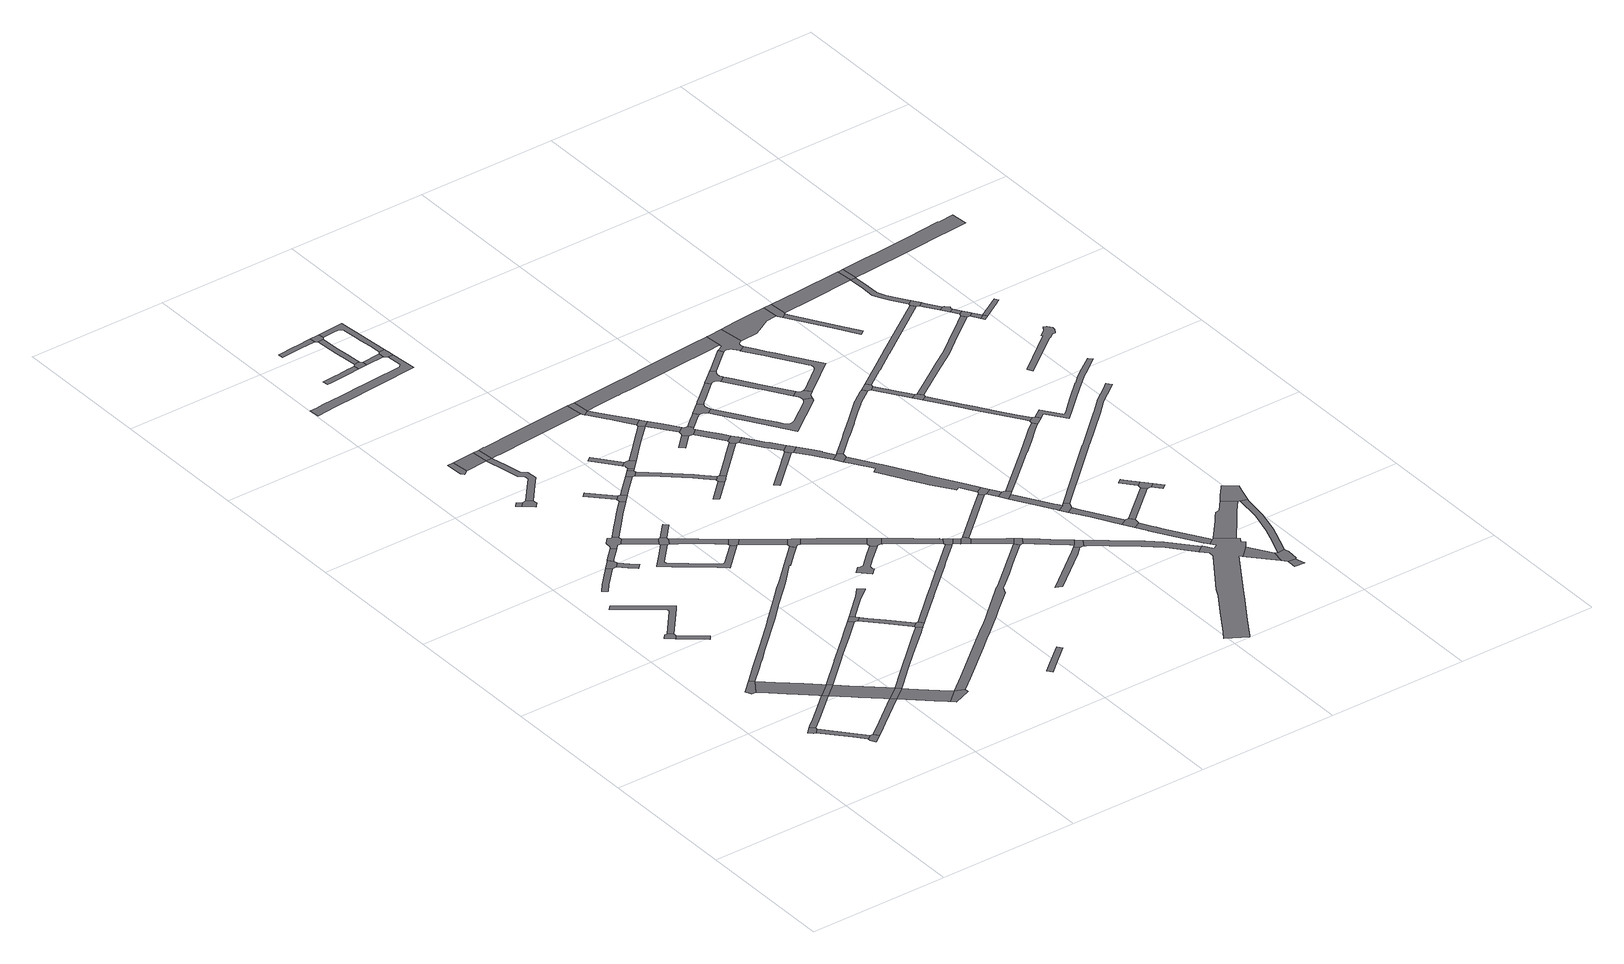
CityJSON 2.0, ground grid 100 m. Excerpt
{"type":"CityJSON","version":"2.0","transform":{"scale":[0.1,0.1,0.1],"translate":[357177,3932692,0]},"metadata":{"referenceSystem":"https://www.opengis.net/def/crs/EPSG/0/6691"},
"CityObjects":{
"road1":{"type":"Road","geometry":[{"type":"MultiSurface","lod":"1","boundaries":[[[0,1,2,3,4,5]]]}]},
"road2":{"type":"Road","attributes":{"RoadStructureAttribute.sectionType":"1"},"geometry":[{"type":"MultiSurface","lod":"1","boundaries":[[[3,6,7,8,9,4]]]}]},
"road3":{"type":"Road","geometry":[{"type":"MultiSurface","lod":"1","boundaries":[[[10,11,8,7,12,13]]]}]},
"road4":{"type":"Road","geometry":[{"type":"MultiSurface","lod":"1","boundaries":[[[14,15,16,17,18]]]}]},
"road5":{"type":"Road","attributes":{"RoadStructureAttribute.sectionType":"1"},"geometry":[{"type":"MultiSurface","lod":"1","boundaries":[[[19,20,21,22,0,5,23,24,25,26]]]}]},
"road6":{"type":"Road","attributes":{"RoadStructureAttribute.sectionType":"1"},"geometry":[{"type":"MultiSurface","lod":"1","boundaries":[[[16,27,28,29,30,31,19,32,33,34,35,36,37,17]]]}]},
"road7":{"type":"Road","geometry":[{"type":"MultiSurface","lod":"1","boundaries":[[[38,39,40,41,42,43]]]}]},
"road8":{"type":"Road","attributes":{"RoadStructureAttribute.sectionType":"1"},"geometry":[{"type":"MultiSurface","lod":"1","boundaries":[[[10,44,45,46,47,48,49,50,51,11]]]}]},
"road9":{"type":"Road","attributes":{"RoadStructureAttribute.sectionType":"1"},"geometry":[{"type":"MultiSurface","lod":"1","boundaries":[[[52,53,42,41]]]}]},
"road10":{"type":"Road","geometry":[{"type":"MultiSurface","lod":"1","boundaries":[[[54,32,19,26]]]}]},
"road11":{"type":"Road","attributes":{"RoadStructureAttribute.sectionType":"1"},"geometry":[{"type":"MultiSurface","lod":"1","boundaries":[[[55,56,57,58,59,60,61,62,63,64,65,38,43]]]}]},
"road12":{"type":"Road","attributes":{"RoadStructureAttribute.sectionType":"1"},"geometry":[{"type":"MultiSurface","lod":"1","boundaries":[[[26,66,67,68,69,48,70,71,72,73,54]]]}]},
"road13":{"type":"Road","attributes":{"RoadStructureAttribute.sectionType":"1"},"geometry":[{"type":"MultiSurface","lod":"1","boundaries":[[[74,75,76,77,78,79,80,81,82]]]}]},
"road14":{"type":"Road","geometry":[{"type":"MultiSurface","lod":"1","boundaries":[[[48,47,83,70]]]}]},
"road15":{"type":"Road","attributes":{"RoadStructureAttribute.sectionType":"1"},"geometry":[{"type":"MultiSurface","lod":"1","boundaries":[[[84,85,86,87,88,89,90,91,92,93,94,83,47]]]}]},
"road16":{"type":"Road","geometry":[{"type":"MultiSurface","lod":"1","boundaries":[[[95,96,82,81,97,98,99]]]}]},
"road17":{"type":"Road","attributes":{"RoadStructureAttribute.sectionType":"1"},"geometry":[{"type":"MultiSurface","lod":"1","boundaries":[[[100,101,102,103,104,105,106,107,108,109,110,111,32,54]]]}]},
"road18":{"type":"Road","attributes":{"RoadStructureAttribute.sectionType":"1"},"geometry":[{"type":"MultiSurface","lod":"1","boundaries":[[[97,112,113,114,115,98]]]}]},
"road19":{"type":"Road","geometry":[{"type":"MultiSurface","lod":"1","boundaries":[[[116,117,89,88,118]]]}]},
"road20":{"type":"Road","attributes":{"RoadStructureAttribute.sectionType":"1"},"geometry":[{"type":"MultiSurface","lod":"1","boundaries":[[[119,120,121,122,123,95,99]]]}]},
"road21":{"type":"Road","attributes":{"RoadStructureAttribute.sectionType":"1"},"geometry":[{"type":"MultiSurface","lod":"1","boundaries":[[[124,125,126,127,128,129,130,131,132,133,134,135,136,137,138,139,140,141,142,143,144,145,146,147,148,149,150,151,152,153,18,17]]]}]},
"road22":{"type":"Road","geometry":[{"type":"MultiSurface","lod":"1","boundaries":[[[154,155,156,157]]]}]},
"road23":{"type":"Road","geometry":[{"type":"MultiSurface","lod":"1","boundaries":[[[158,159,160,161,162,163,164,165,166,121,120,167,168]]]}]},
"road24":{"type":"Road","attributes":{"RoadStructureAttribute.sectionType":"1"},"geometry":[{"type":"MultiSurface","lod":"1","boundaries":[[[156,169,170,171,172,157]]]}]},
"road25":{"type":"Road","attributes":{"RoadStructureAttribute.sectionType":"1"},"geometry":[{"type":"MultiSurface","lod":"1","boundaries":[[[173,174,175,70,83,176,177,178,179,180,181,182,183]]]}]},
"road26":{"type":"Road","geometry":[{"type":"MultiSurface","lod":"1","boundaries":[[[184,185,186,187,188]]]}]},
"road27":{"type":"Road","attributes":{"RoadStructureAttribute.sectionType":"1"},"geometry":[{"type":"MultiSurface","lod":"1","boundaries":[[[189,190,191,192,193,158,168]]]}]},
"road28":{"type":"Road","attributes":{"RoadStructureAttribute.sectionType":"1"},"geometry":[{"type":"MultiSurface","lod":"1","boundaries":[[[194,195,196,197,198,199,200,201,202,203,204,205,206,207,208,209,210,211]]]}]},
"road29":{"type":"Road","geometry":[{"type":"MultiSurface","lod":"1","boundaries":[[[106,105,212,213,214,215]]]}]},
"road30":{"type":"Road","geometry":[{"type":"MultiSurface","lod":"1","boundaries":[[[191,194,211,216,217,218,219,220,221,192]]]}]},
"road31":{"type":"Road","attributes":{"RoadStructureAttribute.sectionType":"1"},"geometry":[{"type":"MultiSurface","lod":"1","boundaries":[[[222,223,184,188,224]]]}]},
"road32":{"type":"Road","attributes":{"RoadStructureAttribute.sectionType":"1"},"geometry":[{"type":"MultiSurface","lod":"1","boundaries":[[[224,225,226,227,228,229,172,171,230,231,232,233,234,235,236]]]}]},
"road33":{"type":"Road","attributes":{"RoadStructureAttribute.sectionType":"1"},"geometry":[{"type":"MultiSurface","lod":"1","boundaries":[[[237,238,239,240,241,161,160,242,243,244,245,246]]]}]},
"road34":{"type":"Road","attributes":{"RoadStructureAttribute.sectionType":"1"},"geometry":[{"type":"MultiSurface","lod":"1","boundaries":[[[247,248,213,212,249,250,251,252]]]}]},
"road35":{"type":"Road","geometry":[{"type":"MultiSurface","lod":"1","boundaries":[[[253,254,255,221,220]]]}]},
"road36":{"type":"Road","geometry":[{"type":"MultiSurface","lod":"1","boundaries":[[[256,222,224,236]]]}]},
"road37":{"type":"Road","attributes":{"RoadStructureAttribute.sectionType":"1"},"geometry":[{"type":"MultiSurface","lod":"1","boundaries":[[[257,258,259,260,261,262,263,264,265,217,216]]]}]},
"road38":{"type":"Road","attributes":{"RoadStructureAttribute.sectionType":"1"},"geometry":[{"type":"MultiSurface","lod":"1","boundaries":[[[214,266,267,268,269,270,271,272,273,274,275,276,215]]]}]},
"road39":{"type":"Road","attributes":{"RoadStructureAttribute.sectionType":"1"},"geometry":[{"type":"MultiSurface","lod":"1","boundaries":[[[277,278,279,280,281,282]]]}]},
"road40":{"type":"Road","geometry":[{"type":"MultiSurface","lod":"1","boundaries":[[[182,283,284,285,252,251,183]]]}]},
"road41":{"type":"Road","geometry":[{"type":"MultiSurface","lod":"1","boundaries":[[[237,246,286,287,277,282]]]}]},
"road42":{"type":"Road","geometry":[{"type":"MultiSurface","lod":"1","boundaries":[[[201,288,289,290,291,262,261,202]]]}]},
"road43":{"type":"Road","attributes":{"RoadStructureAttribute.sectionType":"1"},"geometry":[{"type":"MultiSurface","lod":"1","boundaries":[[[292,293,294,295,296,297,298,299,300,301,302,303,304,305,306,307,308,309,310,311]]]}]},
"road44":{"type":"Road","attributes":{"RoadStructureAttribute.sectionType":"1"},"geometry":[{"type":"MultiSurface","lod":"1","boundaries":[[[312,313,314,315,316,317,318,319,320,321,322]]]}]},
"road45":{"type":"Road","attributes":{"RoadStructureAttribute.sectionType":"1"},"geometry":[{"type":"MultiSurface","lod":"1","boundaries":[[[323,324,325,326,327,328,329,290,289]]]}]},
"road46":{"type":"Road","attributes":{"RoadStructureAttribute.sectionType":"1"},"geometry":[{"type":"MultiSurface","lod":"1","boundaries":[[[330,331,287,286,332,333]]]}]},
"road47":{"type":"Road","attributes":{"RoadStructureAttribute.sectionType":"1"},"geometry":[{"type":"MultiSurface","lod":"1","boundaries":[[[334,335,336,337,338,339]]]}]},
"road48":{"type":"Road","attributes":{"RoadStructureAttribute.sectionType":"1"},"geometry":[{"type":"MultiSurface","lod":"1","boundaries":[[[340,341,342,343,344,345,346]]]}]},
"road49":{"type":"Road","geometry":[{"type":"MultiSurface","lod":"1","boundaries":[[[141,347,348,349,350,351,326,325,142]]]}]},
"road50":{"type":"Road","geometry":[{"type":"MultiSurface","lod":"1","boundaries":[[[352,316,315,353,354,355]]]}]},
"road51":{"type":"Road","geometry":[{"type":"MultiSurface","lod":"1","boundaries":[[[356,357,358,359,360,330,333]]]}]},
"road52":{"type":"Road","attributes":{"RoadStructureAttribute.sectionType":"1"},"geometry":[{"type":"MultiSurface","lod":"1","boundaries":[[[361,362,363,364,365,366,367,368,369,370,256,236]]]}]},
"road53":{"type":"Road","attributes":{"RoadStructureAttribute.sectionType":"1"},"geometry":[{"type":"MultiSurface","lod":"1","boundaries":[[[371,372,373,374,375,376,377,378,379,380,381,382,383,384,385,386,387,388,389,390,391,392,393,394,395,396,397,89,117]]]}]},
"road54":{"type":"Road","attributes":{"RoadStructureAttribute.sectionType":"1"},"geometry":[{"type":"MultiSurface","lod":"1","boundaries":[[[398,399,400,401]]]}]},
"road55":{"type":"Road","attributes":{"RoadStructureAttribute.sectionType":"1"},"geometry":[{"type":"MultiSurface","lod":"1","boundaries":[[[402,403,404,405,406,407,408,409,352,355]]]}]},
"road56":{"type":"Road","attributes":{"RoadStructureAttribute.sectionType":"1"},"geometry":[{"type":"MultiSurface","lod":"1","boundaries":[[[358,410,411,359]]]}]},
"road57":{"type":"Road","geometry":[{"type":"MultiSurface","lod":"1","boundaries":[[[407,406,412,413,340,346]]]}]},
"road58":{"type":"Road","geometry":[{"type":"MultiSurface","lod":"1","boundaries":[[[414,398,401,415,416,411,410,417,418]]]}]},
"road59":{"type":"Road","attributes":{"RoadStructureAttribute.sectionType":"1"},"geometry":[{"type":"MultiSurface","lod":"1","boundaries":[[[419,354,353,420]]]}]},
"road60":{"type":"Road","attributes":{"RoadStructureAttribute.sectionType":"1"},"geometry":[{"type":"MultiSurface","lod":"1","boundaries":[[[421,422,423,424,425,426,427,428,429,430,431,432,433]]]}]},
"road61":{"type":"Road","attributes":{"RoadStructureAttribute.sectionType":"1"},"geometry":[{"type":"MultiSurface","lod":"1","boundaries":[[[434,435,436,437,438,439,440,441,442,443,285,284,444,445,446,447,448,449,450,451,452,453]]]}]},
"road62":{"type":"Road","attributes":{"RoadStructureAttribute.sectionType":"1"},"geometry":[{"type":"MultiSurface","lod":"1","boundaries":[[[348,454,455,456,457,458,459,460,461,462,463,464,349]]]}]},
"road63":{"type":"Road","attributes":{"RoadStructureAttribute.sectionType":"1"},"geometry":[{"type":"MultiSurface","lod":"1","boundaries":[[[465,466,467,357,356,468,469,470,471,472]]]}]},
"road64":{"type":"Road","attributes":{"RoadStructureAttribute.sectionType":"1"},"geometry":[{"type":"MultiSurface","lod":"1","boundaries":[[[473,474,475,476,413,412,477,478,479,480,481,482,483,484,485,486,487,488]]]}]},
"road65":{"type":"Road","attributes":{"RoadStructureAttribute.sectionType":"1"},"geometry":[{"type":"MultiSurface","lod":"1","boundaries":[[[489,490,491,492]]]}]},
"road66":{"type":"Road","geometry":[{"type":"MultiSurface","lod":"1","boundaries":[[[311,310,493,488,487,419,420]]]}]},
"road67":{"type":"Road","geometry":[{"type":"MultiSurface","lod":"1","boundaries":[[[494,458,457,421,433,495,496]]]}]},
"road68":{"type":"Road","geometry":[{"type":"MultiSurface","lod":"1","boundaries":[[[471,492,491,497,498,499,500,472]]]}]},
"road69":{"type":"Road","attributes":{"RoadStructureAttribute.sectionType":"1"},"geometry":[{"type":"MultiSurface","lod":"1","boundaries":[[[501,502,503,504,505,506,414,418,507,508,503,509,510]]]}]},
"road70":{"type":"Road","geometry":[{"type":"MultiSurface","lod":"1","boundaries":[[[511,366,365,512,513,514]]]}]},
"road71":{"type":"Road","attributes":{"RoadStructureAttribute.sectionType":"1"},"geometry":[{"type":"MultiSurface","lod":"1","boundaries":[[[515,516,517,518,519,520,521,522,523,524,525,526,494,496]]]}]},
"road72":{"type":"Road","attributes":{"RoadStructureAttribute.sectionType":"1"},"geometry":[{"type":"MultiSurface","lod":"1","boundaries":[[[527,528,529,530,513,512,531,532,533,534,535]]]}]},
"road73":{"type":"Road","geometry":[{"type":"MultiSurface","lod":"1","boundaries":[[[536,537,538,539]]]}]},
"road74":{"type":"Road","attributes":{"RoadStructureAttribute.sectionType":"1"},"geometry":[{"type":"MultiSurface","lod":"1","boundaries":[[[540,541,542,543,544,500,499,545,546]]]}]},
"road75":{"type":"Road","geometry":[{"type":"MultiSurface","lod":"1","boundaries":[[[504,503,502,547,527,535]]]}]},
"road76":{"type":"Road","geometry":[{"type":"MultiSurface","lod":"1","boundaries":[[[548,549,520,519,434,453]]]}]},
"road77":{"type":"Road","attributes":{"RoadStructureAttribute.sectionType":"1"},"geometry":[{"type":"MultiSurface","lod":"1","boundaries":[[[549,548,550,551]]]}]},
"road78":{"type":"Road","geometry":[{"type":"MultiSurface","lod":"1","boundaries":[[[509,552,539,538,553,554,555,556,557,558,510]]]}]},
"road79":{"type":"Road","attributes":{"RoadStructureAttribute.sectionType":"1"},"geometry":[{"type":"MultiSurface","lod":"1","boundaries":[[[559,560,561,562,563,564,565,566,567]]]}]},
"road80":{"type":"Road","geometry":[{"type":"MultiSurface","lod":"1","boundaries":[[[568,551,550,569,570,571,572]]]}]},
"road81":{"type":"Road","attributes":{"RoadStructureAttribute.sectionType":"1"},"geometry":[{"type":"MultiSurface","lod":"1","boundaries":[[[573,574,554,553,575,576,577,578,579]]]}]},
"road82":{"type":"Road","geometry":[{"type":"MultiSurface","lod":"1","boundaries":[[[580,581,579,578,582,540,546]]]}]},
"road83":{"type":"Road","attributes":{"RoadStructureAttribute.sectionType":"1"},"geometry":[{"type":"MultiSurface","lod":"1","boundaries":[[[583,584,585,586,557,556,587,588]]]}]},
"road84":{"type":"Road","attributes":{"RoadStructureAttribute.sectionType":"1"},"geometry":[{"type":"MultiSurface","lod":"1","boundaries":[[[589,590,591,592,593,594,570,569]]]}]},
"road85":{"type":"Road","attributes":{"RoadStructureAttribute.sectionType":"1"},"geometry":[{"type":"MultiSurface","lod":"1","boundaries":[[[595,596,597,581,580,598,599,600]]]}]},
"road86":{"type":"Road","attributes":{"RoadStructureAttribute.sectionType":"1"},"geometry":[{"type":"MultiSurface","lod":"1","boundaries":[[[601,602,603,604,605,606]]]}]},
"road87":{"type":"Road","geometry":[{"type":"MultiSurface","lod":"1","boundaries":[[[595,600,559,567,607,608]]]}]},
"road88":{"type":"Road","geometry":[{"type":"MultiSurface","lod":"1","boundaries":[[[385,384,609,610,611,592,591]]]}]},
"road89":{"type":"Road","geometry":[{"type":"MultiSurface","lod":"1","boundaries":[[[612,613,614,615,616,617,618,619,620,583,588]]]}]},
"road90":{"type":"Road","attributes":{"RoadStructureAttribute.sectionType":"1"},"geometry":[{"type":"MultiSurface","lod":"1","boundaries":[[[621,622,623,624,625,626,627,628,608,607]]]}]},
"road91":{"type":"Road","attributes":{"RoadStructureAttribute.sectionType":"1"},"geometry":[{"type":"MultiSurface","lod":"1","boundaries":[[[571,629,630,631,632,572]]]}]},
"road92":{"type":"Road","geometry":[{"type":"MultiSurface","lod":"1","boundaries":[[[633,634,625,624,635,636]]]}]},
"road93":{"type":"Road","attributes":{"RoadStructureAttribute.sectionType":"1"},"geometry":[{"type":"MultiSurface","lod":"1","boundaries":[[[637,638,639,640,610,609,641,642,643,644]]]}]},
"road94":{"type":"Road","attributes":{"RoadStructureAttribute.sectionType":"1"},"geometry":[{"type":"MultiSurface","lod":"1","boundaries":[[[513,645,646,647,648,649,650,651,652,653,654,655,656,657,658,659,660,661,662,663,514]]]}]},
"road95":{"type":"Road","attributes":{"RoadStructureAttribute.sectionType":"1"},"geometry":[{"type":"MultiSurface","lod":"1","boundaries":[[[619,664,665,666,667,668,669,670,620]]]}]},
"road96":{"type":"Road","geometry":[{"type":"MultiSurface","lod":"1","boundaries":[[[671,672,637,644,606,605,673]]]}]},
"road97":{"type":"Road","attributes":{"RoadStructureAttribute.sectionType":"1"},"geometry":[{"type":"MultiSurface","lod":"1","boundaries":[[[674,675,676,677,678,679,636,635,680,681,682,683,684,685,686,687,688,689,690,691,692,693,694,695,696,697]]]}]},
"road98":{"type":"Road","attributes":{"RoadStructureAttribute.sectionType":"1"},"geometry":[{"type":"MultiSurface","lod":"1","boundaries":[[[698,699,700,701,702,703,704,705,706,707,708,709,710,711,615,614,712,713,714,715,716,717,718]]]}]},
"road99":{"type":"Road","geometry":[{"type":"MultiSurface","lod":"1","boundaries":[[[696,719,631,630,720,721,697]]]}]},
"road100":{"type":"Road","attributes":{"RoadStructureAttribute.sectionType":"1"},"geometry":[{"type":"MultiSurface","lod":"1","boundaries":[[[722,721,720,723]]]}]},
"road101":{"type":"Road","geometry":[{"type":"MultiSurface","lod":"1","boundaries":[[[724,725,726,727,728,729,730,667,666,731,732,733,734,735,736]]]}]},
"road102":{"type":"Road","attributes":{"function":"3","RoadStructureAttribute.sectionType":"1"},"geometry":[{"type":"MultiSurface","lod":"1","boundaries":[[[737,738,739,740,741,742,743,744,745,746,747,748,749,750,751,752,753,754,755,756,757,758,759,760,761,762,763,764,765,766,767,768,769,770,771,772]]]}]},
"road103":{"type":"Road","geometry":[{"type":"MultiSurface","lod":"1","boundaries":[[[773,774,775,776,722,723,777]]]}]},
"road104":{"type":"Road","attributes":{"RoadStructureAttribute.sectionType":"1"},"geometry":[{"type":"MultiSurface","lod":"1","boundaries":[[[778,779,780,781,773,777,782,783,784,785,786,787]]]}]},
"road105":{"type":"Road","attributes":{"RoadStructureAttribute.sectionType":"1"},"geometry":[{"type":"MultiSurface","lod":"1","boundaries":[[[788,789,790,791,792,763,762,793,794,795,796,797,671,673]]]}]},
"road106":{"type":"Road","attributes":{"RoadStructureAttribute.sectionType":"1"},"geometry":[{"type":"MultiSurface","lod":"1","boundaries":[[[735,798,799,800,801,802,803,804,736]]]}]},
"road107":{"type":"Road","attributes":{"RoadStructureAttribute.sectionType":"1"},"geometry":[{"type":"MultiSurface","lod":"1","boundaries":[[[805,806,807,808,809,810,811,634,633,812,813,814,815,816,817,818,819,820]]]}]},
"road108":{"type":"Road","geometry":[{"type":"MultiSurface","lod":"1","boundaries":[[[821,822,823,787,786,824]]]}]},
"road109":{"type":"Road","attributes":{"RoadStructureAttribute.sectionType":"1"},"geometry":[{"type":"MultiSurface","lod":"1","boundaries":[[[825,826,827,828,829,830,729,728]]]}]},
"road110":{"type":"Road","attributes":{"RoadStructureAttribute.sectionType":"1"},"geometry":[{"type":"MultiSurface","lod":"1","boundaries":[[[831,832,833,834,835,836,837,821,824]]]}]},
"road111":{"type":"Road","geometry":[{"type":"MultiSurface","lod":"1","boundaries":[[[838,839,801,800,840,841,842,718,717,843,844,845,846,847]]]}]},
"road112":{"type":"Road","geometry":[{"type":"MultiSurface","lod":"1","boundaries":[[[835,848,849,850,851,836]]]}]},
"road113":{"type":"Road","attributes":{"RoadStructureAttribute.sectionType":"1"},"geometry":[{"type":"MultiSurface","lod":"1","boundaries":[[[755,852,853,854,849,848,855,856,857,756]]]}]},
"road114":{"type":"Road","geometry":[{"type":"MultiSurface","lod":"1","boundaries":[[[858,859,860,655,654,861,827,826,862,863,864,865,866,867,868,869,870,871,872,873,874]]]}]},
"road115":{"type":"Road","geometry":[{"type":"MultiSurface","lod":"1","boundaries":[[[748,747,875,876,877]]]}]},
"road116":{"type":"Road","attributes":{"RoadStructureAttribute.sectionType":"1"},"geometry":[{"type":"MultiSurface","lod":"1","boundaries":[[[878,879,880,881,882,883,884,885,776,775,886,887,888,889,890,891,892,893,894,895,896]]]}]},
"road117":{"type":"Road","attributes":{"RoadStructureAttribute.sectionType":"1"},"geometry":[{"type":"MultiSurface","lod":"1","boundaries":[[[868,897,898,899,900,901,902,903,904,905,906,907,908,909,847,846,910,911,912,913,914,915,916,869]]]}]},
"road118":{"type":"Road","attributes":{"RoadStructureAttribute.sectionType":"1"},"geometry":[{"type":"MultiSurface","lod":"1","boundaries":[[[917,851,850,918]]]}]},
"road119":{"type":"Road","geometry":[{"type":"MultiSurface","lod":"1","boundaries":[[[919,920,921,805,820,922]]]}]},
"road120":{"type":"Road","geometry":[{"type":"MultiSurface","lod":"1","boundaries":[[[923,924,925,926,927]]]}]},
"road121":{"type":"Road","geometry":[{"type":"MultiSurface","lod":"1","boundaries":[[[876,925,924,928,929,930,931,877]]]}]},
"road122":{"type":"Road","attributes":{"RoadStructureAttribute.sectionType":"1"},"geometry":[{"type":"MultiSurface","lod":"1","boundaries":[[[932,933,934,935,936,937,919,922]]]}]},
"road123":{"type":"Road","geometry":[{"type":"MultiSurface","lod":"1","boundaries":[[[938,939,940,935,934,941,942]]]}]},
"road124":{"type":"Road","attributes":{"RoadStructureAttribute.sectionType":"1"},"geometry":[{"type":"MultiSurface","lod":"1","boundaries":[[[943,944,945,946,947,948]]]}]},
"road125":{"type":"Road","attributes":{"function":"3","RoadStructureAttribute.sectionType":"1"},"geometry":[{"type":"MultiSurface","lod":"1","boundaries":[[[753,949,950,951,952,953,954,955,956,957,958,959,960,961,754]]]}]},
"road126":{"type":"Road","attributes":{"RoadStructureAttribute.sectionType":"1"},"geometry":[{"type":"MultiSurface","lod":"1","boundaries":[[[873,962,963,964,965,966,967,968,969,970,874]]]}]},
"road127":{"type":"Road","geometry":[{"type":"MultiSurface","lod":"1","boundaries":[[[971,972,943,948,917,918]]]}]},
"road128":{"type":"Road","attributes":{"RoadStructureAttribute.sectionType":"1"},"geometry":[{"type":"MultiSurface","lod":"1","boundaries":[[[971,973,974,972]]]}]},
"road129":{"type":"Road","attributes":{"RoadStructureAttribute.sectionType":"1"},"geometry":[{"type":"MultiSurface","lod":"1","boundaries":[[[975,976,977,978,979,980,981,982,931,930,983,984,985,986,987,988,989]]]}]},
"road130":{"type":"Road","attributes":{"RoadStructureAttribute.sectionType":"1"},"geometry":[{"type":"MultiSurface","lod":"1","boundaries":[[[990,991,992,993,994,995,996,997,998,999,1000,938,942]]]}]},
"road131":{"type":"Road","attributes":{"RoadStructureAttribute.sectionType":"1"},"geometry":[{"type":"MultiSurface","lod":"1","boundaries":[[[822,1001,1002,1003,1004,1005,1006,1007,1008,1009,1010,1011,1012,1013,1014,1015,1016,1017,1018,1019,1020,823]]]}]},
"road132":{"type":"Road","geometry":[{"type":"MultiSurface","lod":"1","boundaries":[[[994,878,896,1021,1022,1023,995]]]}]},
"road133":{"type":"Road","geometry":[{"type":"MultiSurface","lod":"1","boundaries":[[[967,1024,1025,1026,1027,1028,968]]]}]},
"road134":{"type":"Road","geometry":[{"type":"MultiSurface","lod":"1","boundaries":[[[975,989,1029,1030,1031,1032,1033,1034,1035,954,953]]]}]},
"road135":{"type":"Road","attributes":{"RoadStructureAttribute.sectionType":"1"},"geometry":[{"type":"MultiSurface","lod":"1","boundaries":[[[1025,1036,1037,1038,1039,1026]]]}]},
"road136":{"type":"Road","attributes":{"RoadStructureAttribute.sectionType":"1"},"geometry":[{"type":"MultiSurface","lod":"1","boundaries":[[[1040,1041,1042,1043,1044,1045,1046,1047,1048,1049,1050,1051,1052,1053,921,920]]]}]},
"road137":{"type":"Road","attributes":{"RoadStructureAttribute.sectionType":"1"},"geometry":[{"type":"MultiSurface","lod":"1","boundaries":[[[939,1054,1055,1056,1057,1058,1059,1060,1061,1062,1063,1064,1065,1066,1067,1068,1069,940]]]}]},
"road138":{"type":"Road","attributes":{"RoadStructureAttribute.sectionType":"1"},"geometry":[{"type":"MultiSurface","lod":"1","boundaries":[[[1070,1071,1028,1027,1072,1073]]]}]},
"road139":{"type":"Road","attributes":{"RoadStructureAttribute.sectionType":"1"},"geometry":[{"type":"MultiSurface","lod":"1","boundaries":[[[1074,1075,1076,1077,1078,1079,1080,1081,1082,1083,1084,1085,1086,1087,1088,1089,1090,1091,1092,1093,1094,1023,1022]]]}]},
"road140":{"type":"Road","attributes":{"RoadStructureAttribute.sectionType":"1"},"geometry":[{"type":"MultiSurface","lod":"1","boundaries":[[[1095,1096,1097,1098,1099,1100,1101,1102,1103,1104,1105,1106,1107,1108,1073]]]}]},
"road141":{"type":"Road","geometry":[{"type":"MultiSurface","lod":"1","boundaries":[[[1100,1047,1046,1109,1110,1101]]]}]},
"road142":{"type":"Road","geometry":[{"type":"MultiSurface","lod":"1","boundaries":[[[1111,1112,1113,1070,1073,1108]]]}]},
"road143":{"type":"Road","attributes":{"RoadStructureAttribute.sectionType":"1"},"geometry":[{"type":"MultiSurface","lod":"1","boundaries":[[[1114,1115,1110,1109,1116,1117]]]}]},
"road144":{"type":"Road","attributes":{"RoadStructureAttribute.sectionType":"1"},"geometry":[{"type":"MultiSurface","lod":"1","boundaries":[[[1118,1119,1120,1121,1122,1123,1124,1125,1126,1127,1128,1129,1130,1131,1132]]]}]},
"road145":{"type":"Road","geometry":[{"type":"MultiSurface","lod":"1","boundaries":[[[1133,1134,1135,1136,1114,1117,1137]]]}]},
"road146":{"type":"Road","attributes":{"RoadStructureAttribute.sectionType":"1"},"geometry":[{"type":"MultiSurface","lod":"1","boundaries":[[[1138,1133,1137,1139,1140]]]}]},
"road147":{"type":"Road","geometry":[{"type":"MultiSurface","lod":"1","boundaries":[[[1061,1141,1142,1143,1138,1140,1062]]]}]},
"road148":{"type":"Road","attributes":{"RoadStructureAttribute.sectionType":"1"},"geometry":[{"type":"MultiSurface","lod":"1","boundaries":[[[1144,1145,1142,1141]]]}]},
"road149":{"type":"Road","geometry":[{"type":"MultiSurface","lod":"1","boundaries":[[[1144,1146,1147,1145]]]}]},
"road150":{"type":"Road","attributes":{"RoadStructureAttribute.sectionType":"1"},"geometry":[{"type":"MultiSurface","lod":"1","boundaries":[[[1148,1149,1150,1145,1147]]]}]},
"road151":{"type":"Road","attributes":{"RoadStructureAttribute.sectionType":"1"},"geometry":[{"type":"MultiSurface","lod":"1","boundaries":[[[1151,1152,1153,1154,1155,1156,1157,1112,1111,1158,1159,1160,1161,1162,1163,1164]]]}]}
},
"vertices":[
[346,830,0],[302,790,0],[329,761,0],[344,759,0],[372,788,0],[373,800,0],
[498,582,0],[560,509,0],[593,532,0],[522,615,0],
[637,497,0],[613,530,0],[558,490,0],[580,456,0],
[269,1386,0],[287,1341,0],[318,1341,0],[387,1442,0],[358,1468,0],
[620,1068,0],[528,988,0],[417,892,0],[358,841,0],[384,810,0],[457,873,0],[548,952,0],[650,1041,0],
[338,1323,0],[464,1211,0],[481,1196,0],[517,1164,0],[610,1077,0],[713,1146,0],[691,1168,0],[608,1243,0],[605,1246,0],[544,1301,0],[479,1359,0],
[273,2190,0],[252,2188,0],[227,2157,0],[281,2113,0],[306,2144,0],[304,2165,0],
[641,501,0],[675,527,0],[748,586,0],[965,759,0],[935,787,0],[729,622,0],[669,574,0],[617,533,0],
[445,1979,0],[470,2010,0],
[745,1122,0],
[479,2372,0],[503,2401,0],[379,2495,0],[179,2646,0],[150,2619,0],[341,2475,0],[388,2440,0],[435,2404,0],[437,2384,0],[432,2378,0],[390,2328,0],
[760,945,0],[764,941,0],[792,916,0],[908,811,0],[1031,862,0],[988,901,0],[882,996,0],[854,1021,0],
[335,2920,0],[282,2865,0],[235,2807,0],[265,2783,0],[310,2839,0],[363,2893,0],[434,2966,0],[438,2971,0],[409,2998,0],
[1060,833,0],
[1056,679,0],[1058,677,0],[1142,601,0],[1205,546,0],[1213,537,0],[1304,617,0],[1285,635,0],[1235,679,0],[1135,768,0],[1092,808,0],[1081,816,0],
[471,3065,0],[460,3052,0],[468,2971,0],[500,3003,0],[495,3033,0],
[934,1293,0],[959,1317,0],[999,1353,0],[1114,1457,0],[1133,1474,0],[1272,1600,0],[1245,1630,0],[1149,1543,0],[1106,1504,0],[940,1354,0],[919,1334,0],[909,1325,0],
[523,2918,0],[569,2874,0],[600,2907,0],[554,2950,0],
[1368,562,0],[1369,592,0],[1244,511,0],
[507,3045,0],[593,3133,0],[565,3161,0],[559,3155,0],[474,3068,0],
[481,1530,0],[492,1539,0],[539,1584,0],[569,1611,0],[646,1683,0],[670,1705,0],[873,1895,0],[898,1919,0],[1022,2039,0],[1123,2136,0],[1151,2163,0],[1178,2188,0],[1207,2215,0],[1334,2348,0],[1340,2341,0],[1354,2355,0],[1423,2419,0],[1487,2480,0],[1460,2509,0],[1313,2371,0],[1214,2278,0],[1175,2242,0],[1141,2211,0],[1118,2189,0],[1014,2089,0],[849,1930,0],[840,1920,0],[643,1734,0],[456,1560,0],[443,1547,0],
[407,3913,0],[381,3882,0],[409,3859,0],[434,3890,0],
[683,3204,0],[680,3206,0],[679,3226,0],[649,3254,0],[642,3247,0],[627,3250,0],[616,3260,0],[576,3216,0],[573,3172,0],[620,3160,0],[647,3162,0],
[477,3802,0],[506,3836,0],[501,3866,0],[464,3893,0],
[1460,1255,0],[1098,923,0],[1085,910,0],[1088,858,0],[1231,990,0],[1352,1101,0],[1510,1239,0],[1532,1260,0],[1554,1281,0],[1573,1299,0],[1538,1326,0],
[364,4501,0],[317,4497,0],[328,4376,0],[342,4356,0],[375,4380,0],
[793,3051,0],[802,3044,0],[834,3020,0],[865,3066,0],[826,3095,0],
[836,3003,0],[748,2908,0],[673,2827,0],[747,2766,0],[809,2716,0],[965,2589,0],[1024,2541,0],[1202,2713,0],[1174,2742,0],[1031,2604,0],[1011,2603,0],[962,2643,0],[848,2736,0],[802,2773,0],[742,2822,0],[740,2841,0],[784,2888,0],[870,2980,0],
[1297,1596,0],[1327,1622,0],[1312,1642,0],[1283,1664,0],
[884,2982,0],[914,3028,0],[912,3029,0],[911,3043,0],[912,3044,0],[879,3067,0],
[528,4515,0],[371,4501,0],[539,4394,0],
[574,4233,0],[590,4140,0],[623,4115,0],[626,4082,0],[563,4008,0],[610,3994,0],[673,4067,0],[666,4139,0],[632,4165,0],[618,4242,0],[606,4296,0],[584,4398,0],
[922,3544,0],[855,3475,0],[841,3460,0],[776,3390,0],[721,3330,0],[763,3317,0],[849,3410,0],[855,3416,0],[884,3448,0],[951,3515,0],
[1441,1501,0],[1361,1586,0],[1412,1473,0],[1531,1347,0],[1539,1338,0],[1569,1365,0],
[1010,3150,0],[981,3177,0],[903,3093,0],
[573,4519,0],
[928,2948,0],[995,2897,0],[1025,2874,0],[1110,2808,0],[1173,2759,0],[1207,2802,0],[1188,2816,0],[1060,2916,0],[1029,2940,0],
[1324,1657,0],[1423,1751,0],[1450,1776,0],[1464,1788,0],[1542,1846,0],[1547,1852,0],[1508,1887,0],[1501,1880,0],[1452,1825,0],[1440,1812,0],[1428,1800,0],
[952,3596,0],[806,3747,0],[794,3735,0],[777,3719,0],[801,3695,0],[922,3568,0],
[1589,1313,0],[1613,1335,0],[1586,1364,0],
[1000,3566,0],[971,3594,0],
[1208,2720,0],[1222,2720,0],[1256,2763,0],[1234,2780,0],
[761,5574,0],[744,5553,0],[523,5534,0],[451,5528,0],[389,5522,0],[356,5520,0],[352,5519,0],[261,5511,0],[114,5499,0],[63,5495,0],[7,5490,0],[14,5419,0],[157,5433,0],[334,5450,0],[359,5452,0],[404,5457,0],[521,5468,0],[809,5496,0],[791,5684,0],[751,5682,0],
[298,5664,0],[373,5670,0],[440,5677,0],[525,5684,0],[522,5725,0],[488,5721,0],[477,5721,0],[393,5713,0],[374,5711,0],[265,5701,0],[269,5661,0],
[1339,2629,0],[1379,2600,0],[1462,2539,0],[1495,2583,0],[1478,2595,0],[1426,2633,0],[1380,2667,0],
[1121,3742,0],[1007,3631,0],[1036,3602,0],[1150,3714,0],
[1918,421,0],[1966,461,0],[2127,599,0],[2101,629,0],[1958,507,0],[1892,451,0],
[487,6130,0],[378,6121,0],[363,6120,0],[228,6109,0],[231,6069,0],[378,6081,0],[491,6090,0],
[1505,2496,0],[1527,2492,0],[1562,2540,0],[1522,2570,0],[1518,2566,0],
[535,5739,0],[593,5691,0],[590,5731,0],[575,5746,0],
[1170,3715,0],[1200,3742,0],[1199,3762,0],[1170,3790,0],[1165,3785,0],
[628,4402,0],[651,4404,0],[886,4424,0],[1127,4445,0],[1316,4462,0],[1306,4583,0],[1121,4567,0],[873,4545,0],[623,4523,0],[617,4523,0],
[1468,670,0],[1732,892,0],[1812,959,0],[1870,1007,0],[1936,1063,0],[2007,1124,0],[2058,1168,0],[2210,1300,0],[2234,1354,0],[2253,1366,0],[2357,1455,0],[2444,1532,0],[2580,1651,0],[2604,1671,0],[2581,1705,0],[2333,1487,0],[2331,1485,0],[2218,1389,0],[2200,1377,0],[2162,1344,0],[1997,1197,0],[1947,1152,0],[1904,1114,0],[1858,1076,0],[1693,938,0],[1430,717,0],[1339,644,0],
[1206,3871,0],[1071,4041,0],[1040,4016,0],[1174,3846,0],
[568,5828,0],[568,5833,0],[562,5912,0],[559,5943,0],[549,6077,0],[509,6075,0],[522,5908,0],[531,5785,0],
[1214,3777,0],[1185,3805,0],
[562,6096,0],[559,6136,0],
[1246,3868,0],[1188,3828,0],[1188,3827,0],[1247,3811,0],[1275,3839,0],
[728,5744,0],[727,5703,0],
[1859,2220,0],[1776,2145,0],[1692,2068,0],[1662,2068,0],[1657,2074,0],[1615,2036,0],[1685,1958,0],[1726,1996,0],[1720,2004,0],[1722,2035,0],[1760,2069,0],[1777,2085,0],[1889,2186,0],
[2242,1954,0],[2234,1946,0],[2187,1904,0],[2068,1796,0],[2058,1788,0],[1904,1650,0],[1887,1636,0],[1846,1598,0],[1799,1555,0],[1784,1541,0],[1625,1346,0],[1803,1505,0],[1811,1512,0],[1876,1573,0],[1931,1620,0],[2094,1766,0],[2113,1783,0],[2247,1903,0],[2262,1917,0],[2268,1922,0],
[1672,2387,0],[1770,2315,0],[1775,2310,0],[1857,2250,0],[1893,2297,0],[1814,2356,0],[1813,2356,0],[1775,2385,0],[1707,2435,0],[1646,2480,0],[1603,2511,0],
[1515,3462,0],[1471,3509,0],[1319,3640,0],[1293,3609,0],[1443,3479,0],[1489,3431,0],[1544,3373,0],[1572,3401,0],
[768,5929,0],[765,5965,0],[747,6152,0],[616,6141,0],[610,6100,0],[621,6101,0],[643,6103,0],[691,6107,0],[712,6090,0],[725,5955,0],[725,5950,0],[728,5926,0],[735,5846,0],[740,5794,0],[743,5762,0],[783,5766,0],
[1404,3218,0],[1434,3191,0],[1571,3324,0],[1543,3353,0],
[787,5732,0],
[1965,2244,0],[1899,2195,0],[1929,2195,0],
[1592,3344,0],[1596,3348,0],[1620,3372,0],[1592,3401,0],
[1656,4067,0],[1598,4148,0],[1552,4115,0],[1520,4140,0],[1413,4036,0],[1319,3941,0],[1347,3912,0],[1441,4007,0],[1682,3936,0],[1726,3968,0],
[1332,4585,0],[1332,4439,0],[1371,4466,0],[1360,4587,0],
[1937,2190,0],[2051,2107,0],[2068,2094,0],[2157,2028,0],[2236,1970,0],[2263,2009,0],[2246,2021,0],[2250,2026,0],[2118,2123,0],[2122,2127,0],[2114,2133,0],[2110,2136,0],
[1567,4192,0],[1548,4218,0],[1455,4348,0],[1371,4465,0],[1347,4418,0],[1415,4324,0],[1417,4320,0],[1495,4201,0],[1522,4160,0],
[1575,3802,0],[1607,3770,0],[1703,3866,0],[1672,3898,0],
[1855,3654,0],[1746,3550,0],[1712,3517,0],[1689,3495,0],[1685,3491,0],[1717,3466,0],[1882,3625,0],
[1574,4182,0],
[2283,1933,0],[2312,1975,0],
[2321,1902,0],[2354,1946,0],
[1679,3906,0],[1733,3863,0],[1777,3902,0],[1770,3911,0],[1786,3925,0],[1760,3956,0],[1734,3957,0],
[2070,3371,0],[2006,3312,0],[1939,3250,0],[1883,3199,0],[1831,3152,0],[1793,3117,0],[1820,3087,0],[1897,3158,0],[2093,3337,0],
[2367,1948,0],[2370,1866,0],[2403,1910,0],[2400,1926,0],[2374,1955,0],
[1877,3761,0],[1819,3843,0],[1741,3853,0],[1772,3808,0],[1822,3737,0],[1863,3680,0],[1911,3713,0],
[1903,3623,0],[1951,3657,0],[1861,3660,0],
[1873,4052,0],[1858,4039,0],[1831,4016,0],[1769,3963,0],[1885,4010,0],[1902,4018,0],
[2528,1749,0],[2581,1710,0],[2584,1707,0],[2616,1751,0],[2582,1777,0],[2413,1901,0],
[2119,3421,0],[2056,3509,0],[2045,3522,0],[1998,3487,0],[2028,3447,0],[2072,3387,0],
[2812,1418,0],[2495,1165,0],[2536,1142,0],[2825,1375,0],[2881,1426,0],[2856,1455,0],
[2108,3336,0],[2156,3371,0],
[2628,1673,0],[2657,1721,0],[2630,1741,0],
[1920,4020,0],[1938,4013,0],[1951,4000,0],[1993,4027,0],[1987,4036,0],[1980,4054,0],[1979,4073,0],[1985,4091,0],[1957,4124,0],
[2179,3237,0],[2207,3198,0],[2208,3196,0],[2255,3122,0],[2301,3152,0],[2252,3231,0],[2255,3233,0],[2224,3277,0],
[2585,2090,0],[2764,2248,0],[2738,2277,0],[2586,2142,0],
[2343,3135,0],[2316,3165,0],[2291,3066,0],[2337,3095,0],
[2904,1512,0],[2886,1526,0],[2791,1608,0],[2741,1650,0],[2683,1627,0],[2756,1566,0],[2851,1484,0],[2870,1468,0],
[1459,4474,0],[1609,4490,0],[1626,4488,0],[1665,4492,0],[1729,4497,0],[1869,4509,0],[1895,4511,0],[2115,4530,0],[2361,4552,0],[2462,4560,0],[2452,4681,0],[2351,4672,0],[2104,4651,0],[1916,4635,0],[1859,4630,0],[1642,4611,0],[1615,4609,0],[1535,4602,0],[1469,4596,0],
[1997,4106,0],[2037,4140,0],[2160,4245,0],[2136,4277,0],[2118,4262,0],[2010,4169,0],[1971,4136,0],
[2945,1480,0],[2919,1500,0],[2911,1427,0],
[2747,2412,0],[2617,2632,0],[2592,2673,0],[2577,2699,0],[2461,2899,0],[2451,2914,0],[2299,3053,0],[2321,3017,0],[2362,2953,0],[2382,2922,0],[2397,2897,0],[2404,2886,0],[2374,2860,0],[2470,2698,0],[2482,2678,0],[2549,2565,0],[2563,2541,0],[2654,2406,0],[2660,2396,0],[2661,2395,0],[2686,2409,0],[2700,2384,0],[2749,2300,0],[2797,2328,0],
[2504,3753,0],[2492,3738,0],[2408,3674,0],[2406,3672,0],[2405,3672,0],[2322,3609,0],[2305,3601,0],[2287,3600,0],[2269,3607,0],[2256,3621,0],[2227,3665,0],[2168,3757,0],[2124,3824,0],[2100,3861,0],[2054,3841,0],[2082,3797,0],[2143,3703,0],[2270,3506,0],[2556,3723,0],[2566,3748,0],[2511,3770,0],
[2747,2285,0],[2779,2250,0],[2826,2277,0],
[2866,2209,0],[2819,2182,0],
[2262,4273,0],[2255,4290,0],[2254,4309,0],[2261,4327,0],[2269,4338,0],[2243,4369,0],[2207,4339,0],[2168,4250,0],[2176,4255,0],[2195,4256,0],[2213,4249,0],[2226,4236,0],[2268,4263,0],
[3118,1,0],[3126,13,0],[3221,162,0],[3366,389,0],[3376,404,0],[3387,421,0],[3395,433,0],[3402,444,0],[3403,446,0],[3607,764,0],[3623,746,0],[3700,816,0],[3736,864,0],[3712,883,0],[3730,909,0],[3731,911,0],[3710,927,0],[3601,1015,0],[3588,1006,0],[3548,975,0],[3571,945,0],[3568,942,0],[3556,933,0],[3537,919,0],[3492,986,0],[3489,983,0],[3441,947,0],[3484,896,0],[3485,865,0],[3477,853,0],[3273,548,0],[3265,534,0],[3240,488,0],[3142,334,0],[3021,145,0],[2981,86,0],
[2898,2155,0],[2906,2162,0],[2921,2175,0],[2896,2204,0],[2853,2123,0],
[3057,1894,0],[3055,1897,0],[2992,2001,0],[2906,2142,0],[2907,2036,0],[2948,1968,0],[2992,1894,0],[3019,1852,0],[3029,1834,0],[3076,1863,0],
[2923,1418,0],[3037,1329,0],[3193,1207,0],[3250,1159,0],[3290,1126,0],[3333,1168,0],[3243,1243,0],[3230,1254,0],[3137,1328,0],[3070,1381,0],
[2360,4029,0],[2374,4008,0],[2484,3837,0],[2526,3865,0],[2415,4036,0],[2398,4062,0],[2297,4219,0],
[2863,3638,0],[2841,3622,0],[2755,3562,0],[2750,3557,0],[2601,3423,0],[2473,3307,0],[2440,3277,0],[2467,3248,0],[2494,3272,0],[2601,3368,0],[2609,3375,0],[2696,3454,0],[2760,3512,0],[2777,3527,0],[2877,3598,0],[2886,3605,0],
[3108,1811,0],[3127,1856,0],[3100,1885,0],[3061,1783,0],
[2273,4342,0],[2437,4482,0],[2418,4517,0],[2412,4514,0],[2400,4504,0],[2247,4372,0],
[3076,1757,0],[3079,1752,0],[3139,1656,0],[3207,1539,0],[3242,1478,0],[3290,1506,0],[3132,1771,0],
[2556,3845,0],[2539,3851,0],[2504,3806,0],[2505,3804,0],[2511,3789,0],[2575,3771,0],[2579,3780,0],[2606,3801,0],[2608,3803,0],[2575,3846,0],
[3287,1401,0],[3335,1427,0],[3340,1470,0],[3316,1502,0],
[3412,1296,0],[3394,1325,0],[3375,1357,0],[3330,1325,0],[3333,1320,0],[3523,1008,0],
[2477,4683,0],[2459,4682,0],[2455,4681,0],[2464,4543,0],[2453,4490,0],[2472,4491,0],[2481,4488,0],[2489,4485,0],[2502,4471,0],[2526,4435,0],[2526,4434,0],[2568,4461,0],[2564,4478,0],[2566,4496,0],[2578,4509,0],[2594,4516,0],[2574,4694,0],
[3641,726,0],[3787,565,0],[3801,657,0],
[3478,2713,0],[3471,2707,0],[3424,2669,0],[3375,2625,0],[3316,2573,0],[3232,2497,0],[3027,2318,0],[2905,2212,0],[3052,2289,0],[3121,2349,0],[3177,2398,0],[3257,2468,0],[3258,2467,0],[3348,2547,0],[3451,2639,0],[3450,2640,0],[3452,2641,0],[3475,2660,0],[3503,2683,0],
[2591,4334,0],[2612,4302,0],[2641,4256,0],[2678,4199,0],[2771,4055,0],[2772,4054,0],[2779,4037,0],[2779,4018,0],[2773,4001,0],[2761,3987,0],[2636,3889,0],[2606,3865,0],[2591,3854,0],[2656,3841,0],[2863,4004,0],[2854,4019,0],[2731,4210,0],[2684,4283,0],[2651,4333,0],[2613,4392,0],
[3582,1732,0],[3609,1703,0],
[2940,3624,0],[2944,3646,0],[2921,3678,0],[2908,3600,0],
[3871,511,0],[3866,525,0],[3814,530,0],[3812,460,0],[3888,458,0],
[3877,532,0],[3883,618,0],[3873,653,0],[3820,643,0],
[2935,3559,0],[3038,3405,0],[3057,3376,0],[3091,3398,0],[3071,3427,0],[3022,3502,0],
[3129,3341,0],[3132,3361,0],[3110,3394,0],[3086,3332,0],[3095,3319,0],
[3615,1790,0],[3548,1869,0],[3535,1884,0],[3505,1859,0],[3504,1858,0],[3585,1764,0],
[3767,999,0],[3787,1024,0],[3847,1102,0],[3896,1166,0],[3968,1253,0],[3884,1323,0],[3852,1285,0],[3814,1239,0],[3785,1237,0],[3782,1233,0],[3755,1201,0],[3725,1163,0],[3661,1087,0],
[2614,4518,0],[2723,4528,0],[2724,4529,0],[2782,4559,0],[2854,4599,0],[2936,4608,0],[2928,4727,0],[2844,4721,0],[2695,4708,0],
[3638,1701,0],[3669,1727,0],
[3688,1642,0],[3718,1669,0],
[3981,1245,0],[3958,1055,0],[3931,951,0],[3914,888,0],[3885,812,0],[3882,803,0],[3853,727,0],[3826,658,0],[3908,745,0],[3924,787,0],[3957,874,0],[3980,960,0],[4003,1046,0],[4022,1214,0],[4028,1230,0],
[3233,3110,0],[3266,3060,0],[3352,2930,0],[3467,2759,0],[3482,2736,0],[3516,2757,0],[3492,2794,0],[3460,2840,0],[3386,2952,0],[3299,3083,0],[3267,3131,0],
[3167,1892,0],[3415,2121,0],[3589,2280,0],[3600,2291,0],[3606,2296,0],[3624,2313,0],[3879,2545,0],[3967,2627,0],[3988,2647,0],[4091,2725,0],[4130,2755,0],[4106,2786,0],[4063,2752,0],[3962,2677,0],[3861,2583,0],[3852,2574,0],[3579,2326,0],[3576,2323,0],[3388,2151,0],[3109,1893,0],
[3509,2688,0],[3558,2722,0],[3536,2754,0],
[2940,4601,0],[2957,4573,0],[2991,4594,0],[2998,4606,0],[2990,4731,0],
[4055,1317,0],[4074,1378,0],[4077,1381,0],[3990,1451,0],[3986,1446,0],[3941,1393,0],[3930,1380,0],
[3133,4292,0],[3232,4133,0],[3265,4155,0],[3175,4300,0],
[3007,3690,0],[3076,3740,0],[3087,3747,0],[3235,3852,0],[3238,3854,0],[3449,4004,0],[3688,4173,0],[3667,4207,0],[3426,4037,0],[3215,3887,0],[3192,3871,0],[3053,3772,0],[3005,3738,0],[2984,3723,0],
[3182,3395,0],[3247,3439,0],[3359,3515,0],[3411,3551,0],[3533,3633,0],[3642,3719,0],[3677,3746,0],[3868,3893,0],[3846,3927,0],[3785,3880,0],[3618,3751,0],[3509,3666,0],[3408,3597,0],[3336,3549,0],[3224,3472,0],[3146,3419,0],
[3533,4773,0],[3208,4745,0],[3216,4625,0],[3543,4653,0],
[3595,2748,0],[3661,2658,0],[3693,2613,0],[3752,2665,0],[3863,2768,0],[3982,2875,0],[4038,2924,0],[4075,2954,0],[4208,3051,0],[4184,3079,0],[4051,2982,0],[4015,2952,0],[3959,2903,0],[3958,2905,0],[3837,2796,0],[3783,2746,0],[3784,2744,0],[3728,2692,0],[3699,2667,0],[3690,2679,0],[3604,2801,0],
[3547,4530,0],[3547,4436,0],[3572,4381,0],[3579,4367,0],[3607,4322,0],[3669,4228,0],[3702,4249,0],[3683,4279,0],[3655,4322,0],[3614,4387,0],[3613,4389,0],[3587,4445,0],[3587,4531,0],[3584,4654,0],
[3710,4169,0],[3738,4192,0],
[3583,4656,0],[3573,4777,0],[3553,4775,0],
[3814,4075,0],[3752,4171,0],[3727,4143,0],[3783,4055,0],
[4112,3456,0],[4120,3445,0],[3817,3207,0],[3813,3204,0],[3834,3170,0],[3877,3203,0],[4139,3408,0],[4144,3403,0],[4175,3427,0],[4196,3426,0],[4218,3459,0],[4220,3481,0],[4198,3515,0],[4176,3520,0],[4152,3484,0],
[3849,4021,0],[3844,4028,0],[3851,4044,0],[3827,4072,0],[3818,4001,0],
[3883,3968,0],[3817,4000,0],[3851,3947,0],
[3890,3890,0],[3918,3913,0],[3912,3922,0],
[3927,3831,0],[3959,3851,0],
[3943,3805,0],[3977,3827,0],
[4100,3903,0],[4138,3926,0],[4122,3951,0],
[4482,4855,0],[4376,4845,0],[4359,4844,0],[4117,4823,0],[3861,4801,0],[3755,4792,0],[3689,4787,0],[3687,4665,0],[3851,4679,0],[3871,4681,0],[4127,4703,0],[4241,4712,0],[4385,4725,0],[4492,4734,0]
]}
